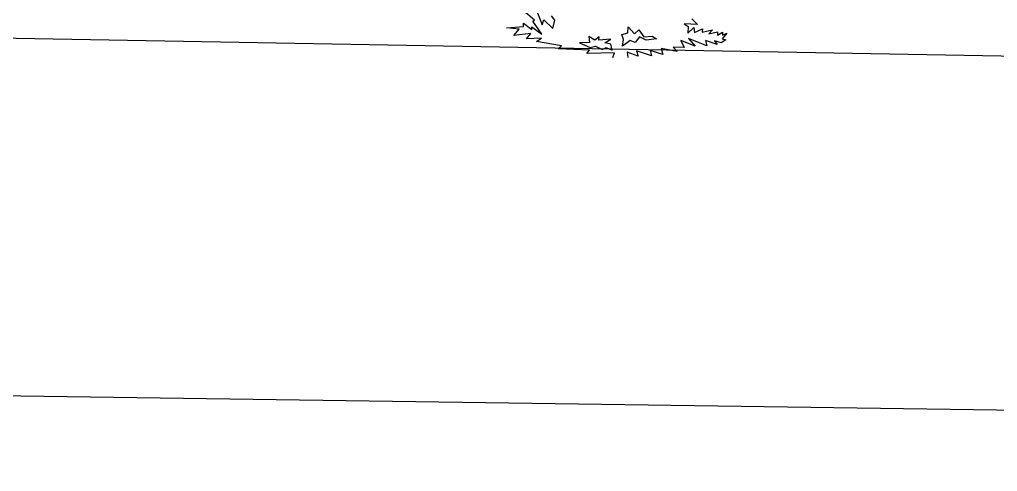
# Model space of a CAD drawing. Header units: inches. Extents: x -11 to 128, y 7 to 56.
# Drawn here: x 40.394 to 41.778, y 21.438 to 22.077 of the extents above; entities that cross this region are included whole.
import ezdxf

# ---------------------------------------------------------------- set-up
doc = ezdxf.new("R2010")
doc.units = ezdxf.units.IN
doc.header["$MEASUREMENT"] = 0
doc.layers.add('CAY', color=94, linetype='Continuous')
picture_1 = doc.add_image_def('image1.jpg', size_in_pixel=(1680, 1093))

# ---------------------------------------------------------------- blocks, each defined once
blk = doc.blocks.new('A$C76451831')
at = {"layer": 'CAY'}
for p, q in [((5150.9, 117.8), (5122.3, 142.4)), ((5159.4, 141.1), (5174.4, 103.4)), ((5214.8, 117.9), (5204.4, 131.8)), ((5062.2, 94.2), (5115.3, 97.8)), ((5101.9, 90.1), (5062.2, 94.2)), ((5115.3, 97.8), (5115.7, 108.2)), ((5115.7, 108.2), (5141.7, 88.7)), ((5141.7, 88.7), (5142, 96.8)), ((5142, 96.8), (5173.4, 74.4)), ((5145.4, 115.3), (5150.9, 117.8)), ((5173.4, 74.4), (5145.4, 115.3)), ((5174.4, 103.4), (5180, 119.1)), ((5180, 119.1), (5208.5, 91.8)), ((5208.5, 91.8), (5214.8, 117.9)), ((5621.8, 106.4), (5634.7, 98.2)), ((5664.3, 104.9), (5621.8, 106.4)), ((5634.7, 98.2), (5633.9, 77)), ((5633.9, 77), (5653.1, 94.9)), ((5646.4, 121.9), (5664.3, 104.9)), ((5653.1, 94.9), (5655.3, 78.9)), ((5085.3, 69.4), (5101.9, 90.1)), ((5138.6, 75.7), (5085.3, 69.4)), ((5124.9, 59.8), (5138.6, 75.7)), ((5655.3, 78.9), (5679.7, 91.2)), ((5679.7, 91.2), (5679.3, 80.4)), ((5679.3, 80.4), (5711.8, 87.4)), ((5711.8, 87.4), (5700.4, 74.6)), ((5700.4, 74.6), (5727.4, 81.4)), ((5727.4, 81.4), (5727.1, 71)), ((5727.1, 71), (5743.3, 80.8)), ((5756.7, 77.6), (5742.5, 59.6)), ((5743.3, 80.8), (5742.9, 70.4)), ((5742.9, 70.4), (5756.7, 77.6)), ((5172.9, 60.9), (5124.9, 59.8)), ((5156.3, 51), (5172.9, 60.9)), ((5236, 37.4), (5156.3, 51)), ((5224.8, 27.3), (5236, 37.4)), ((5621.9, 32), (5587.1, 33.3)), ((5587.1, 33.3), (5600.2, 19.2)), ((5656.5, 36.3), (5611.8, 53.7)), ((5611.8, 53.7), (5621.9, 32)), ((5693.7, 37.2), (5636.1, 60.6)), ((5636.1, 60.6), (5656.5, 36.3)), ((5726, 41.5), (5689.3, 53.7)), ((5689.3, 53.7), (5693.7, 37.2)), ((5739.3, 46.5), (5718.3, 52.7)), ((5718.3, 52.7), (5726, 41.5)), ((5753.3, 56.5), (5739.3, 46.5)), ((5742.5, 59.6), (5753.3, 56.5)), ((5323.5, 23.9), (5224.8, 27.3)), ((5314.9, 13.3), (5323.5, 23.9)), ((5402.9, 15.7), (5314.9, 13.3)), ((5396.9, 0), (5402.9, 15.7)), ((5476.9, 4.9), (5442.9, 17)), ((5442.9, 17), (5445, 1)), ((5472.5, 21.4), (5476.9, 4.9)), ((5519.5, 6.1), (5472.5, 21.4)), ((5515.1, 22.2), (5519.5, 6.1)), ((5554.6, 10.4), (5515.1, 22.2)), ((5600.2, 19.2), (5549.8, 29.1)), ((5549.8, 29.1), (5554.6, 10.4))]:
    blk.add_line(p, q, dxfattribs=at)
for points in [[(5431.1, 57.3), (5426.2, 73.3), (5445, 78.1), (5445.6, 96.7), (5466.2, 74.6), (5479.7, 87.3), (5495.3, 65.5), (5521.6, 67.3), (5535, 59.1), (5502.6, 54.8), (5481.7, 65.9), (5467.9, 47.8), (5452.3, 53.8), (5427.7, 36.1)], [(5395.1, 24.1), (5390.7, 42.8), (5371.8, 46.2), (5391.3, 58.7), (5353.5, 54.6), (5353.9, 65.4), (5340.4, 55), (5322.2, 66.5), (5324.3, 47.9), (5292.1, 46.3), (5326.4, 31.5), (5342.5, 36.4), (5363.4, 25.2), (5376.8, 32.4)]]:
    blk.add_lwpolyline(points, close=True, dxfattribs=at)

msp = doc.modelspace()

# ---------------------------------------------------------------- linework, layer by layer
for p, q in [((11.8007, 22.5598), (70.2537, 21.5191)), ((70.5198, 21.1086), (11.5271, 21.9628))]:
    msp.add_line(p, q)

# ---------------------------------------------------------------- block references
at = {"layer": 'CAY', "xscale": 0.0004489089019145984, "yscale": 0.0004489089019145984, "zscale": 0.0004489089019145984}
msp.add_blockref('A$C76451831', (38.8112, 22.0232), dxfattribs=at)

# ---------------------------------------------------------------- pictures from other files: only their frames are drawn
image = msp.add_image(picture_1, insert=(12.4966, 7.3772), size_in_units=(74.4025, 48.4059))
image.dxf.flags = 6

doc.saveas('drawing.dxf')
